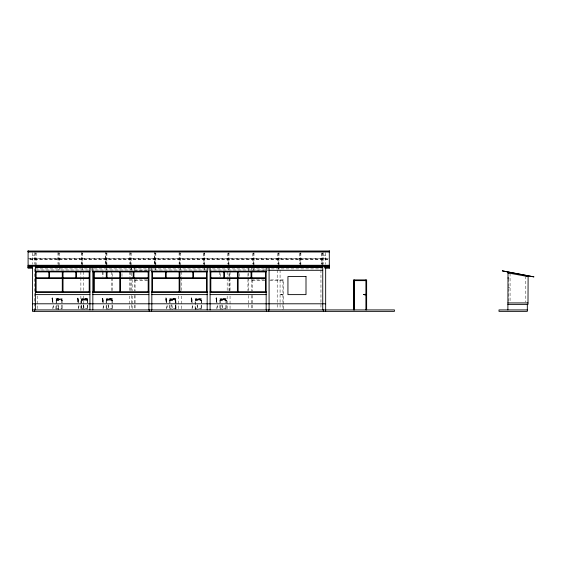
<?xml version="1.0" encoding="UTF-8"?>
<svg xmlns="http://www.w3.org/2000/svg" width="562" height="562" viewBox="0 0 562 562"><rect width="100%" height="100%" fill="white"/><g stroke="black" fill="none" stroke-linecap="round" stroke-linejoin="round"><path stroke-width="0.42" stroke-dasharray="2.81 2.11" d="M53.06 302.778L52.68 300.607M78.547 302.778L78.174 300.635M81.961 264.084L81.961 259.047L81.23 259.047M103.31 302.778L102.825 300.747M106.169 264.084L106.176 259.047L105.445 259.047M130.384 264.084L130.384 259.047L129.653 259.047M155.112 264.084L155.112 259.047L154.381 259.047M166.816 302.778L165.909 297.93L165.987 300.08M179.833 264.084L179.833 259.047L179.102 259.047M192.302 302.778L191.761 300.67M204.013 264.028L204.02 258.991L203.289 258.991M217.065 302.778L216.525 300.67M228.228 264.028L228.228 258.991L227.505 258.991M253.244 264.028L253.244 258.991L252.514 258.991M278.26 264.028L278.26 258.991L277.53 258.991M300.129 264.028L300.129 258.991L299.398 258.991M321.998 264.028L321.998 258.991L321.267 258.991M52.603 302.785L52.512 300.621M78.09 302.785L77.844 300.684M102.853 302.785L102.93 300.607M166.352 302.785L166.268 300.621M191.846 302.785L191.6 300.684M216.602 302.785L216.054 297.944L216.433 298.801M52.709 301.696L52.688 300.635L52.322 301.703M78.195 301.696L78.069 300.747M102.958 301.696L102.965 300.698M166.457 301.696L166.464 300.705M191.951 301.696L191.818 300.747M216.707 301.696L216.581 300.747M77.809 301.703L77.542 297.944L77.921 298.801M102.572 301.703L102.305 297.944L102.684 298.801M166.078 301.703C165.418 299.82 165.895 295.977 166.366 300.017M191.565 301.703L191.298 297.944L191.67 298.801M216.321 301.703L216.391 300.74M56.151 300.41L62.066 300.515L61.968 299.743M81.645 300.305L87.616 300.403L87.454 299.743M106.408 300.305L112.379 300.403L112.217 299.743M169.942 300.417L175.787 300.53L175.716 299.743M195.464 309.767L195.541 300.248M55.87 308.931L56.256 299.588M169.661 300.34L169.619 308.931M195.112 308.931L195.119 300.544L195.787 299.3M219.911 300.34L219.868 308.931M52.673 308.454L53.488 304.808M52.969 308.489L53.938 304.154M78.167 308.454L78.982 304.808M78.455 308.489L79.425 304.154M102.923 308.454L103.738 304.808M103.218 308.489L104.188 304.154M166.429 308.454L167.244 304.808M166.724 308.489L167.687 304.154M191.916 308.454L192.731 304.808M192.211 308.489L193.18 304.154M216.679 308.454L217.494 304.808M216.974 308.489L217.937 304.154M56.298 300.248L56.221 309.767M81.785 300.248L81.715 309.767M106.548 300.248L106.471 309.767M169.647 300.375L169.787 299.946M170.054 300.248L169.977 309.767M219.897 300.375L220.55 299.3M220.297 300.248L220.227 309.767M81.441 300.171L81.623 299.764M106.197 300.171L107.546 298.956M87.616 300.403L81.708 300.41M112.379 300.403L106.471 300.41M195.457 300.438L201.372 300.403L195.428 300.319M169.78 299.975L170.145 299.434M81.609 299.792L82.038 299.3M509.291 287.498L508.469 287.477M56.523 299.841L56.903 299.483M82.01 299.841L82.853 299.3M106.773 299.841L107.152 299.483M170.272 299.841L170.651 299.483M195.766 299.841L196.145 299.483M220.522 299.841L221.365 299.3M201.477 308.707L195.246 308.952M220.156 300.41L226.128 300.403L220.185 300.319M226.233 308.707L220.009 308.952M56.537 299.328L57.296 298.956M82.024 299.328L82.783 298.956M170.286 299.328L170.848 299.005M56.888 299.518L57.366 299.3M82.192 299.209L82.572 299.04M107.138 299.518L107.616 299.3M170.644 299.518L171.115 299.3M195.948 299.209L196.531 298.956M196.131 299.518L196.602 299.3M56.01 308.974L62.368 308.84L56.01 308.952M87.686 308.714L81.497 308.952M112.449 308.714L106.26 308.952M175.99 308.707L169.759 308.952M220.887 299.117L221.295 298.956M282.145 294.467L280.452 294.467L282.131 294.769M52.357 300.684L52.688 300.691M52.575 300.747L52.055 297.944L52.435 298.801M52.245 297.727L52.737 300.944M166.001 297.727L166.738 301.077M191.487 297.727L192.225 301.077M216.251 297.727L216.988 301.077M216.293 298.015L216.742 300.944M52.301 297.972L52.983 301.162M78.223 300.944L77.942 297.712M191.494 297.769L192.239 301.162M216.251 297.769L216.995 301.162M57.282 298.984L60.773 298.942M57.352 299.335L60.548 299.279M82.769 298.984L86.26 298.942M82.839 299.335L86.211 299.293M107.532 298.984L111.023 298.942L112.302 299.968M107.602 299.335L110.974 299.293M171.038 298.984L174.522 298.942M171.108 299.335L174.304 299.279M196.524 298.984L200.599 299.181M196.595 299.335L199.791 299.279M221.287 298.984L224.772 298.942M221.351 299.335L224.554 299.279M56.095 300.284L62.066 300.347M201.308 300.298L201.07 308.931M226.008 300.284L225.826 308.931M204.027 253.385L204.765 253.385M228.242 253.385L228.98 253.385M253.258 253.385L253.996 253.385M278.267 253.385L279.005 253.385M300.136 253.385L300.881 253.385M322.012 253.385L322.75 253.385M35.392 253.441L36.137 253.441M58.694 253.441L59.431 253.441M81.968 253.441L82.712 253.441M106.183 253.441L106.92 253.441M130.398 253.441L131.136 253.441M155.119 253.441L155.857 253.441M179.847 253.441L180.585 253.441M32.47 255.148L34.654 255.148M323.48 255.148L325.665 255.148M28.1 258.45L328.426 258.45M29.849 258.745L328.426 258.745M34.654 259.047L35.392 259.047M57.949 259.047L58.694 259.047M29.849 259.159L328.426 259.159M29.849 259.454L328.426 259.454M35.195 268.896L322.061 268.896M36.467 270.006L268.545 270.006M134.353 270.294L148.916 270.294M149.281 270.294L150.735 270.294M251.6 270.294L266.163 270.294M267.259 270.294L268.713 270.294M134.353 279.911L148.916 279.911M251.6 279.911L266.163 279.911M270.68 279.911L283.641 279.911L283.641 309.058M135.077 280.635L148.185 280.635M252.331 280.635L265.433 280.635M269.802 280.635L282.911 280.635M508.469 287.779L509.341 287.779M55.807 298.696L62.34 298.991L55.807 298.991M201.561 298.696L195.028 298.991L201.561 298.991M226.317 298.696L219.784 298.991L226.317 298.991M107.749 299.132L110.805 299.103A1.475 1.475 0 0 1 112.267 300.558A1.475 1.475 0 0 0 110.798 299.132M171.255 299.132L174.311 299.103A1.475 1.475 0 0 1 175.766 300.558M57.514 299.314L60.724 299.293M83 299.314L86.52 299.413M107.764 299.314L111.431 299.49M171.27 299.314L174.473 299.293M196.756 299.314L200.276 299.413M221.519 299.314L224.723 299.293M169.914 300.305L175.822 300.347M81.497 308.974L87.714 308.974M106.26 308.974L112.477 308.974M169.759 308.974L175.976 308.974M195.246 308.974L201.47 308.974M220.009 308.974L226.226 308.974M103.022 301.19L102.516 297.769M86.042 298.956L87.328 299.602M226.008 300.53L225.734 300.073M201.245 300.53L200.901 299.925M224.765 298.97L225.362 299.181M224.716 299.328L225.186 299.49M174.515 298.97L175.59 299.602M60.759 298.97L61.841 299.602M174.796 299.384L175.196 299.694M111.29 299.384L111.971 300.108M174.944 299.455L175.309 299.82M86.681 299.455L87.138 299.953M225.552 299.265L225.959 299.778M200.95 299.406L201.407 300.375M200.697 299.658L200.964 300.108M87.194 299.406L87.539 299.968M225.847 299.567L226.163 300.375M111.908 299.925L112.077 308.931M175.485 300.073L175.576 308.931M87.222 300.073L87.314 308.931M61.736 300.073L61.827 308.931M222.088 304.766L222.91 309.767M221.8 304.836L222.615 309.767M197.325 304.766L198.147 309.767M197.044 304.836L197.859 309.767M171.839 304.766L172.66 309.767M171.558 304.836L172.372 309.767M108.34 304.766L109.161 309.767M108.052 304.836L108.866 309.767M83.576 304.766L84.398 309.767M83.288 304.836L84.103 309.767M58.09 304.766L58.912 309.767M57.802 304.836L58.617 309.767L58.617 308.489M175.885 300.136L175.941 309.767L175.934 300.586M112.042 300.227L112.077 300.6M87.623 300.136L87.672 309.767M62.129 300.136L62.178 309.767M166.514 301.099L166.008 297.79M77.788 297.972L78.273 301.162M103.232 301.056L102.706 297.712M216.616 300.017C216.953 297.565 215.141 297.684 216.23 300.08M191.853 300.017C192.197 297.565 190.377 297.684 191.473 300.08M102.86 300.017C103.197 297.558 101.371 297.684 102.481 300.08M78.097 300.017C78.441 297.558 76.615 297.684 77.718 300.08M52.61 300.017C52.856 297.41 51.261 297.853 52.231 300.08M226.177 300.347L226.184 309.767M201.414 300.347L201.421 309.767M112.428 300.347L112.428 309.767M525.8 276.167L525.8 302.061M510.071 273.315L510.071 302.054M508.758 278.871L508.758 302.061M325.665 252.64L325.665 264.323M323.48 252.64L323.48 264.323M322.75 252.809L322.75 266.276M322.012 252.809L322.012 266.276M321.267 253.265L321.281 264.028M320.944 270.006L320.944 309.044M300.881 252.809L300.881 266.276M300.136 252.809L300.136 266.276M299.398 253.265L299.398 264.063M282.911 279.911L282.911 309.915M280.073 270.006L280.073 309.044M279.005 252.809L279.005 266.276M279.005 267.442L279.005 269.36M278.267 252.809L278.267 266.276M278.267 267.442L278.267 269.36M277.53 253.265L277.53 264.063M277.199 270.006L277.199 309.044M253.996 252.809L253.996 266.276M253.996 267.442L253.996 269.36L253.258 269.36L253.258 267.442M253.258 252.809L253.258 266.276M252.514 253.265L252.528 264.063M252.331 279.911L252.331 291.053M252.331 295.338L252.331 309.915M251.6 267.386L251.6 270.849M251.6 279.518L251.6 291.053M251.6 295.338L251.6 309.058M248.685 268.137L248.685 272.584M248.685 272.872L248.685 292.437M248.685 295.457L248.685 302.96M248.685 304.667L248.685 309.037M247.947 273.575L247.947 276.904M247.947 279.3L247.947 290.87M239.222 273.575L239.222 276.904M230.048 271.741L230.048 276.947M230.048 277.811L230.048 290.828M230.048 296.034L230.048 309.044M229.76 273.575L229.76 276.904M229.76 278.478L229.76 290.87M228.98 252.809L228.98 266.276M228.98 267.442L228.98 269.36L228.242 269.36L228.242 267.442M229.015 273.575L229.015 276.904M229.015 278.478L229.015 290.87M228.242 252.809L228.242 266.276M227.505 253.265L227.505 264.063M227.174 271.741L227.174 276.947M227.174 277.811L227.174 290.828M227.174 296.034L227.174 309.044M220.29 273.575L220.29 276.904M219.552 271.91L219.552 276.904M204.765 252.809L204.765 266.276M204.765 267.442L204.765 269.36L204.027 269.36L204.027 267.442M204.027 252.809L204.027 266.276M203.289 253.265L203.296 264.063M181.617 271.741L181.617 276.947M181.617 277.811L181.617 290.828M181.617 296.034L181.617 309.044M180.585 252.872L180.585 265.475M180.585 267.442L180.585 269.36L179.847 269.36L179.847 267.442M179.847 252.493L179.847 265.475M179.102 252.493L179.102 264.119M178.744 296.034L178.744 309.044M175.59 300.565L175.59 308.931M155.857 252.872L155.857 265.475M155.857 267.442L155.857 269.36L155.119 269.36L155.119 267.442M155.119 252.493L155.119 265.475M135.077 279.911L135.077 291.053M135.077 295.338L135.077 309.915M134.353 267.386L134.353 270.849M134.353 279.518L134.353 291.053M134.353 295.338L134.353 309.058M132.168 279.546L132.168 290.828M132.168 296.034L132.168 309.044M131.438 267.386L131.438 272.584M131.438 272.872L131.438 292.437M131.438 295.457L131.438 302.96M131.438 304.667L131.438 309.037M131.136 252.872L131.136 265.475M131.136 267.442L131.136 269.36L130.398 269.36L130.398 267.442M130.7 271.91L130.7 277.073M130.7 277.93L130.7 290.835M130.398 252.493L130.398 265.475M129.667 252.493L129.653 264.119M129.302 271.741L129.302 276.947M129.302 277.811L129.302 290.828M129.302 296.034L129.302 309.044M121.975 273.575L121.975 276.904M112.512 273.631L112.512 277.073M112.512 277.93L112.512 290.835M111.768 271.91L111.768 277.073M111.768 277.93L111.768 290.835M106.92 252.872L106.92 265.475M106.92 267.442L106.92 269.36L106.183 269.36L106.183 267.442M106.183 252.493L106.183 265.475M106.127 300.544L106.12 308.931M103.043 271.91L103.043 276.904M102.305 271.91L102.305 276.904M83.745 271.741L83.745 276.947M83.745 277.811L83.745 290.828M83.745 296.034L83.745 309.044M82.712 252.872L82.712 265.475M82.712 267.442L82.712 269.36L81.968 269.36L81.968 267.442M81.968 252.493L81.968 265.475M81.371 300.544L81.357 308.931M81.23 252.493L81.23 264.119M80.872 271.741L80.872 276.947M80.872 277.811L80.872 290.828M80.872 296.034L80.872 309.044M59.431 252.872L59.431 265.475M59.431 267.442L59.431 269.36L58.694 269.36L58.694 267.442M58.694 252.493L58.694 265.475M57.949 252.493L57.963 264.119M37.19 296.034L37.19 309.044M36.137 252.872L36.137 265.475M35.392 252.493L35.392 265.475M34.654 252.493L34.654 264.323M34.317 268.896L34.317 309.044M32.47 252.64L32.47 264.323M169.808 300.558A1.588 1.588 0 0 1 171.262 299.103M174.297 299.132A1.475 1.475 0 0 1 175.758 300.593M195.288 300.593A1.588 1.588 0 0 1 196.742 299.132L199.798 299.103A1.475 1.475 0 0 1 201.252 300.558A1.475 1.475 0 0 0 199.791 299.132M224.547 299.132A1.475 1.475 0 0 1 226.001 300.593A1.475 1.475 0 0 0 224.561 299.103L221.505 299.132A1.588 1.588 0 0 0 220.044 300.593A1.588 1.588 0 0 1 221.512 299.103M56.045 300.593A1.588 1.588 0 0 1 57.5 299.132L60.556 299.103A1.475 1.475 0 0 1 62.017 300.558A1.475 1.475 0 0 0 60.548 299.132M106.309 300.558A1.588 1.588 0 0 1 107.764 299.103M81.532 300.593A1.588 1.588 0 0 1 82.993 299.132L86.049 299.103A1.475 1.475 0 0 1 87.503 300.558A1.475 1.475 0 0 0 86.035 299.132M281.801 294.495C282.194 296.251 282.876 293.28 281.801 294.495M87.805 298.696L81.272 298.991L87.827 298.696M112.569 298.696L106.035 298.991L112.59 298.696M176.068 298.696L169.541 298.991L176.096 298.696M154.388 264.119L154.388 252.493L154.381 264.119M105.452 264.119L105.452 252.493L105.445 264.119"/><path stroke-width="0.84" d="M507.886 309.915L508.013 272.191M508.975 273.118L509.109 272.387M526.889 276.363L527.023 275.633M507.886 304.379L527.985 304.379L528.118 275.83M365.131 294.467L363.445 294.467L365.117 294.769M28.1 251.066L329.304 251.066M28.1 251.362L329.304 251.347M28.1 251.643L329.304 251.643M28.1 251.924L329.304 251.924M28.1 265.278L329.304 265.278M28.1 265.559L329.304 265.559M28.1 266.276L329.304 266.276M35.392 266.332L36.137 266.332L36.137 267.61M58.694 266.332L59.431 266.332L59.431 267.61M81.968 266.332L82.712 266.332L82.712 267.61M106.183 266.332L106.92 266.332L106.92 267.61M130.398 266.332L131.136 266.332L131.136 267.61M155.119 266.332L155.857 266.332L155.857 267.61M179.847 266.332L180.585 266.332L180.585 267.61M204.027 266.332L204.765 266.332M228.242 266.332L228.98 266.332M278.267 266.332L279.005 266.332M28.1 266.465L32.477 266.465M35.982 266.465L57.872 266.465M59.621 266.465L252.254 266.465M254.003 266.465L321.422 266.465M324.927 266.465L329.304 266.465M28.1 267.203L32.477 267.203M35.982 267.203L57.872 267.203M59.621 267.203L252.254 267.203M254.003 267.203L321.422 267.203M324.927 267.203L329.304 267.203M28.1 267.294L32.477 267.294M35.982 267.294L57.872 267.294M59.621 267.294L252.254 267.294M254.003 267.294L321.422 267.294M324.927 267.294L329.304 267.294M28.1 267.428L32.477 267.428M35.385 267.386L322.75 267.386M324.927 267.428L329.304 267.428M32.477 268.165L28.1 268.25L28.1 250.645M324.927 268.25L329.304 268.165M269.079 270.294L322.75 270.294M35.385 271.172L89.927 271.172M92.842 271.172L148.916 271.172M151.831 271.172L207.174 271.172M210.09 271.172L266.163 271.172M35.385 271.91L89.927 271.91M92.842 271.91L148.916 271.91M151.831 271.91L207.174 271.91M210.09 271.91L266.163 271.91M36.123 277.733L62.284 277.733M63.028 277.733L89.189 277.733M93.58 277.733L119.741 277.733M120.486 277.733L148.178 277.733M152.569 277.733L179.13 277.733M179.875 277.733L206.437 277.733M210.827 277.733L237.396 277.733M238.133 277.733L265.426 277.733M507.886 278.014L508.758 278.014M36.123 278.478L62.284 278.478M63.028 278.478L89.189 278.478M93.58 278.478L119.741 278.478M120.486 278.478L148.178 278.478M152.569 278.478L179.13 278.478M179.875 278.478L206.437 278.478M210.827 278.478L237.396 278.478M238.133 278.478L265.426 278.478M365.904 280.635L354.208 280.635L354.25 309.824M35.385 291.692L89.927 291.692M92.842 291.692L148.916 291.692M151.831 291.692L207.174 291.692M210.09 291.692L266.163 291.692M35.385 292.437L89.927 292.437M92.842 292.437L148.916 292.437M151.831 292.437L207.174 292.437M210.09 292.437L266.163 292.437M35.385 294.621L89.927 294.621M92.842 294.621L148.916 294.621M151.831 294.621L207.174 294.621M210.09 294.621L266.163 294.621M507.886 302.925L527.985 302.925M32.47 303.796L325.665 303.796M32.47 309.915L394.412 309.915L394.412 311.369L32.47 311.369L32.47 265.854M527.325 309.915L499 309.915L499 311.369L527.325 311.369L527.325 304.379M507.886 272.921L527.985 276.56M366.635 309.915L366.635 279.911L353.484 279.911L353.484 309.915M365.904 279.911L365.904 309.915M354.208 279.911L354.208 309.915M329.304 250.645L329.304 268.25M325.665 265.854L325.665 311.369M323.48 309.915L323.48 311.369M322.75 266.079L322.75 309.915M322.012 265.707L322.012 267.386M321.267 265.707L321.281 267.386M300.881 266.276L300.881 267.386M300.136 265.707L300.136 267.386M299.398 265.707L299.413 267.386M279.005 266.276L279.005 267.61M278.267 265.707L278.267 267.386M277.537 265.707L277.537 267.386M269.079 267.386L269.079 309.915M268.713 309.915L268.713 311.369M266.529 309.915L266.529 311.369M266.163 267.386L266.163 309.915M265.426 271.91L265.426 291.692M253.996 266.276L253.996 267.61M253.258 265.707L253.258 267.386M252.514 265.707L252.514 267.386M251.783 271.91L251.783 277.733M251.045 271.91L251.045 277.733M238.133 271.91L238.133 291.692M237.396 271.91L237.396 291.692M228.98 266.276L228.98 267.61M228.242 265.707L228.242 267.386M227.505 265.707L227.512 267.386M224.484 271.91L224.484 277.733M223.739 271.91L223.739 277.733M210.827 271.91L210.827 291.692M210.09 267.386L210.09 309.915M207.174 267.386L207.174 309.915M206.437 271.91L206.437 291.692M204.765 266.276L204.765 267.61M204.027 265.707L204.027 267.386M203.296 265.707L203.296 267.386M193.525 271.91L193.525 277.733M192.787 271.91L192.787 277.733M179.847 265.763L179.847 267.442M179.875 271.91L179.875 291.692M179.102 265.763L179.116 267.442M179.13 271.91L179.13 291.692M166.219 271.91L166.219 277.733M165.481 271.91L165.481 277.733M155.119 265.763L155.119 267.442M152.569 271.91L152.569 291.692M151.831 267.386L151.831 309.915M151.466 309.915L151.466 311.369M149.281 309.915L149.281 311.369M148.916 267.386L148.916 309.915M148.178 271.91L148.178 291.692M133.939 271.91L133.939 277.733M133.194 271.91L133.194 277.733M130.398 265.763L130.398 267.442M129.667 265.763L129.667 267.442M120.486 271.91L120.486 291.692M119.741 271.91L119.741 291.692M107.033 271.91L107.033 277.733M106.295 271.91L106.295 277.733M106.183 265.763L106.183 267.442M94.374 272.022L94.374 291.587M93.58 271.91L93.58 291.692M92.842 267.386L92.842 309.915M89.927 267.386L89.927 309.915M89.189 271.91L89.189 291.692M81.968 265.763L81.968 267.442M81.23 265.763L81.244 267.442M76.474 271.91L76.474 277.733M75.737 271.91L75.737 277.733M63.028 271.91L63.028 291.692M62.284 271.91L62.284 291.692M58.694 265.763L58.694 267.442M57.963 265.763L57.963 267.442M49.575 271.91L49.575 277.733M48.831 271.91L48.831 277.733M36.123 271.91L36.123 291.692M35.385 266.079L35.385 309.915M34.507 309.915L34.507 311.369M364.794 294.495C365.188 296.251 365.862 293.28 364.794 294.495M502.337 270.863L533.851 276.869L502.337 270.863M306.002 276.56L287.941 276.56L287.941 294.621L306.002 294.621L306.002 276.56M154.388 267.442L154.388 265.763L154.381 267.442M105.452 267.442L105.452 265.763L105.445 267.442"/></g></svg>
